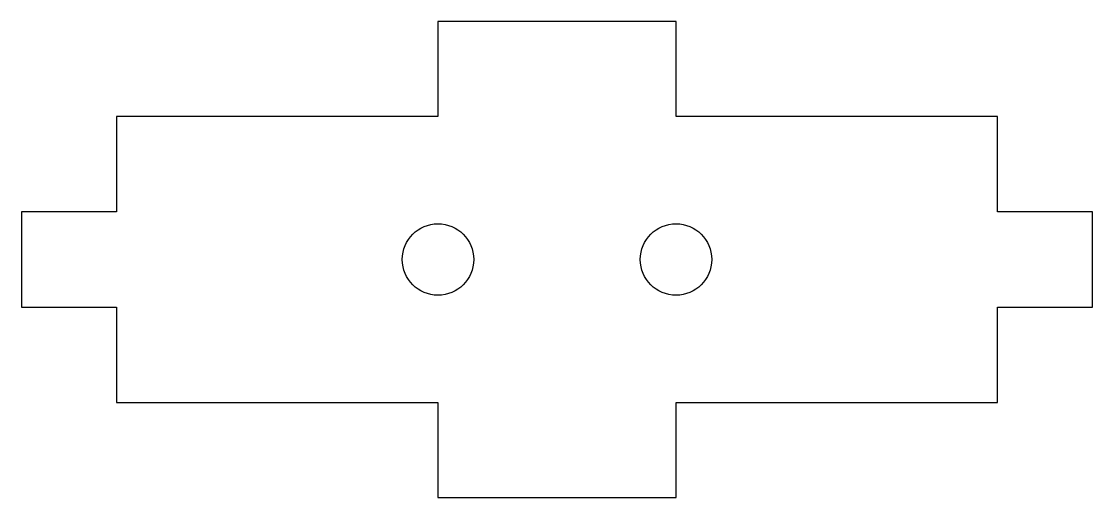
# Model space of a CAD drawing. Header units: millimetres. Extents: x -4 to 41, y -16 to 4.
import ezdxf

# ---------------------------------------------------------------- set-up
doc = ezdxf.new("R2010")
doc.units = ezdxf.units.MM

msp = doc.modelspace()

# ---------------------------------------------------------------- linework, layer by layer
at = {"color": 7, "linetype": 'Continuous', "lineweight": 25}
for p, q in [((23.5, 4), (13.5, 4)), ((13.5, 4), (13.5, 0)), ((23.5, 0), (23.5, 4)), ((13.5, 0), (0, 0)), ((0, 0), (0, -4)), ((37, 0), (23.5, 0)), ((37, -4), (37, 0)), ((0, -4), (-4, -4)), ((-4, -4), (-4, -8)), ((41, -4), (37, -4)), ((41, -8), (41, -4)), ((-4, -8), (0, -8)), ((0, -8), (0, -12)), ((37, -12), (37, -8)), ((37, -8), (41, -8)), ((0, -12), (13.5, -12)), ((13.5, -12), (13.5, -16)), ((23.5, -16), (23.5, -12)), ((23.5, -12), (37, -12)), ((13.5, -16), (23.5, -16))]:
    msp.add_line(p, q, dxfattribs=at)
for centre in [(23.5, -6), (13.5, -6)]:
    msp.add_circle(centre, 1.5, dxfattribs=at)

doc.saveas('drawing.dxf')
